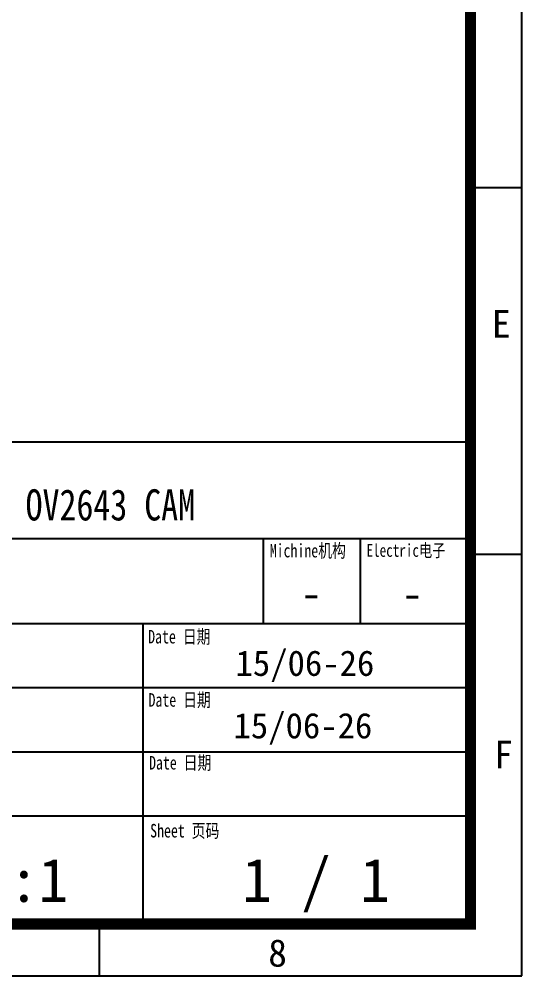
# Model space of a CAD drawing. Extents: x 388 to 571, y 205 to 344.
# Drawn here: x 538.6 to 568.3, y 204.8 to 261.4 of the extents above; entities that cross this region are included whole.
import ezdxf

# ---------------------------------------------------------------- set-up
doc = ezdxf.new("R2010")
doc.units = 0
doc.header["$LTSCALE"] = 23.1
doc.header["$MEASUREMENT"] = 0
doc.layers.get('0').update_dxf_attribs({"linetype": 'CONTINUOUS'})
doc.layers.add('3_SOLID_GEOM', color=7, linetype='CONTINUOUS')
doc.layers.add('OUTLINE', color=7, linetype='CONTINUOUS')
doc.styles.get("Standard").update_dxf_attribs({"font": 'txt', "width": 0.8})
doc.styles.add('TEXTSTYLE_1', font='txt', dxfattribs={"width": 0.75})
doc.styles.add('宋体', font='txt', dxfattribs={"width": 0.75})

msp = doc.modelspace()

# ---------------------------------------------------------------- linework, layer by layer
at = {"color": 0, "linetype": 'Continuous'}
for p, q in [((568.292, 204.812), (568.292, 330.986)), ((565.038, 251.459), (568.292, 251.459)), ((388.001, 204.814), (568.292, 204.812))]:
    msp.add_line(p, q, dxfattribs=at)
at = {"linetype": 'Continuous'}
for p, q in [((565.038, 229.764), (568.295, 229.764)), ((543.315, 204.809), (543.315, 208.066))]:
    msp.add_line(p, q, dxfattribs=at)
at = {"layer": 'OUTLINE'}
for p, q in [((486.859, 236.405), (565.257, 236.405)), ((486.859, 230.681), (565.257, 230.681)), ((553.019, 225.668), (553.019, 230.681)), ((558.747, 225.668), (558.747, 230.681)), ((518.914, 225.668), (565.257, 225.668)), ((545.895, 207.875), (545.895, 225.668)), ((518.914, 221.864), (565.257, 221.864)), ((518.914, 218.059), (565.257, 218.059)), ((486.859, 214.286), (565.257, 214.286))]:
    msp.add_line(p, q, dxfattribs=at)
at = {"layer": 'OUTLINE', "const_width": 0.667}
msp.add_lwpolyline([(391.045, 327.729), (391.045, 207.875), (565.257, 207.875), (565.257, 327.729), (391.045, 327.729)], dxfattribs=at)

# ---------------------------------------------------------------- texts
at = {"color": 0, "linetype": 'Continuous', "style": 'TEXTSTYLE_1'}
msp.add_text('E', height=1.627, dxfattribs=at).set_placement((566.518, 242.573))
at = {"linetype": 'Continuous', "style": 'TEXTSTYLE_1'}
for s, p in [('F', (566.657, 217.096)), ('8', (553.295, 205.352))]:
    msp.add_text(s, height=1.627, dxfattribs=at).set_placement(p)
at = {"layer": '3_SOLID_GEOM', "attachment_point": 1, "style": '宋体'}
for s, insert, char_height, width in [('{\\C256;Michine\\fSimSun|b0|i0|c134|p2;机构}', (553.386, 230.372), 0.80139, 5.3117), ('{\\C256;Electric\\fSimSun|b0|i0|c134|p2;电子}', (559.106, 230.365), 0.76132, 5.7589), ('{\\C256;Date \\fSimSun|b0|i0|c134|p2;日期}', (546.195, 225.28), 0.80139, 4.89448), ('{\\C256;Date \\fSimSun|b0|i0|c134|p2;日期}', (546.216, 221.538), 0.80139, 4.89448), ('{\\C256;Date \\fSimSun|b0|i0|c134|p2;日期}', (546.248, 217.821), 0.80139, 4.89448), ('{\\C256;Sheet \\fSimSun|b0|i0|c134|p2;页码}', (546.313, 213.799), 0.80139, 5.53609)]:
    msp.add_mtext(s, dxfattribs=dict(at, insert=insert, char_height=char_height, width=width))
at = {"layer": 'OUTLINE'}
for s, height, p in [('-', 1.83, (555.224, 226.529)), ('-', 1.83, (561.188, 226.513)), ('15/06-26', 1.5085, (551.361, 222.558)), ('15/06-26', 1.5085, (551.242, 218.861)), ('1 / 1', 2.5644, (551.757, 209.187)), ('1:1', 2.5644, (536.228, 209.187))]:
    msp.add_text(s, height=height, dxfattribs=at).set_placement(p)
at = {"layer": 'OUTLINE', "insert": (538.945, 233.598), "char_height": 1.84188, "width": 28.25558, "attachment_point": 1}
msp.add_mtext('{\\fSimSun|b0|i0|c134|p2;OV2643 CAM}', dxfattribs=at)

doc.saveas('drawing.dxf')
